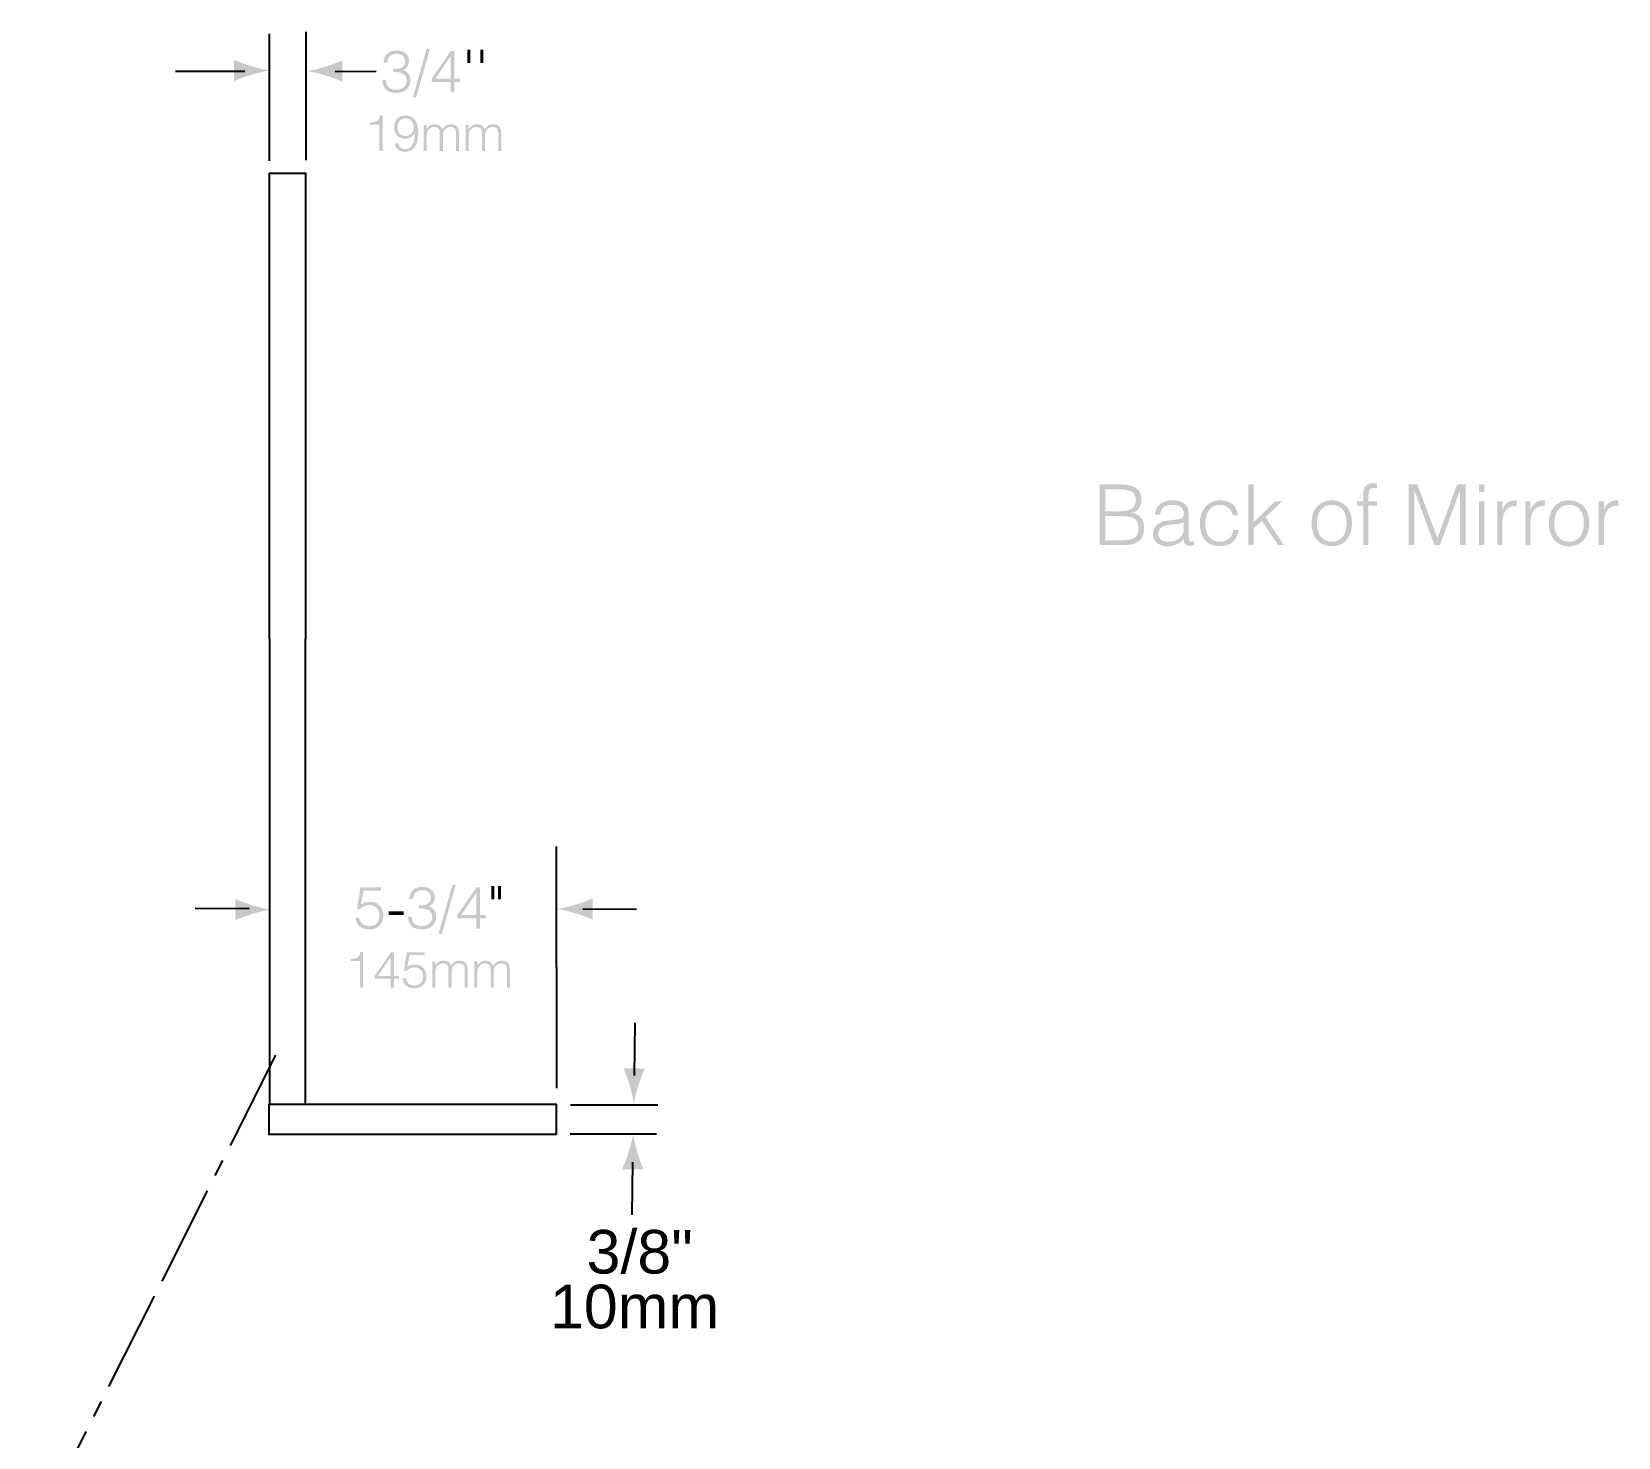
# Model space of a CAD drawing. Extents: x -86 to 126, y -69 to 90.
# Drawn here: x -71.5 to -5.1, y 13.2 to 72 of the extents above; entities that cross this region are included whole.
import ezdxf
from ezdxf.enums import TextEntityAlignment as Align

# ---------------------------------------------------------------- set-up
doc = ezdxf.new("R2010")
doc.units = 0
doc.header["$MEASUREMENT"] = 0
doc.linetypes.add('AI9-LTYPE1', pattern=[11.288889, 4.233333, -0.705556, 0.705556, -0.705556, 4.233333, -0.705556])
for name, color, linetype in [('LINE__ART', 3, 'CONTINUOUS'), ('MODEL_NAME', 3, 'CONTINUOUS'), ('TEXT', 1, 'CONTINUOUS')]:
    doc.layers.add(name, color=color, linetype=linetype)
doc.styles.add('Arial_5', font='arial.ttf', dxfattribs={"height": 5})

# ---------------------------------------------------------------- blocks, each defined once
blk = doc.blocks.new('AI9-BLK42')
at = {"layer": 'LINE__ART', "color": 13}
blk.add_lwpolyline([(6.019, -0.617), (6.019, 0.617), (-6.019, 0.617), (-6.019, -0.617)], close=True, dxfattribs=at)
blk = doc.blocks.new('AI9-BLK19')
at = {"layer": 'TEXT'}
h = blk.add_hatch(color=1, dxfattribs=at)
edge = h.paths.add_edge_path(flags=16)
edge.add_spline(control_points=[(-10.613, -1.065), (-10.613, -1.065), (-10.003, -1.065), (-10.003, -1.065), (-9.474, -1.065), (-9.227, -0.995), (-9.227, -0.554), (-9.227, -0.134), (-9.523, -0.056), (-9.975, -0.056), (-9.975, -0.056), (-10.613, -0.056), (-10.613, -0.056), (-10.613, -0.056), (-10.613, -1.065), (-10.613, -1.065)], knot_values=[0, 0, 0, 0, 1, 1, 1, 2, 2, 2, 3, 3, 3, 4, 4, 4, 5, 5, 5, 5], degree=3, periodic=0)
edge = h.paths.add_edge_path(flags=16)
edge.add_spline(control_points=[(-10.613, 0.148), (-10.613, 0.148), (-10.006, 0.148), (-10.006, 0.148), (-9.506, 0.148), (-9.343, 0.325), (-9.343, 0.632), (-9.343, 0.949), (-9.534, 1.065), (-10.059, 1.065), (-10.059, 1.065), (-10.613, 1.065), (-10.613, 1.065), (-10.613, 1.065), (-10.613, 0.148), (-10.613, 0.148)], knot_values=[0, 0, 0, 0, 1, 1, 1, 2, 2, 2, 3, 3, 3, 4, 4, 4, 5, 5, 5, 5], degree=3, periodic=0)
edge = h.paths.add_edge_path()
edge.add_spline(control_points=[(-10.853, -1.27), (-10.853, -1.27), (-10.853, 1.27), (-10.853, 1.27), (-10.853, 1.27), (-9.936, 1.27), (-9.936, 1.27), (-9.34, 1.27), (-9.103, 1.013), (-9.103, 0.632), (-9.103, 0.279), (-9.305, 0.12), (-9.509, 0.085), (-9.509, 0.085), (-9.509, 0.078), (-9.509, 0.078), (-9.16, 0.025), (-8.987, -0.219), (-8.987, -0.554), (-8.987, -1.083), (-9.333, -1.27), (-9.816, -1.27), (-9.816, -1.27), (-10.853, -1.27), (-10.853, -1.27)], knot_values=[0, 0, 0, 0, 1, 1, 1, 2, 2, 2, 3, 3, 3, 4, 4, 4, 5, 5, 5, 6, 6, 6, 7, 7, 7, 8, 8, 8, 8], degree=3, periodic=0)
h = blk.add_hatch(color=1, dxfattribs=at)
edge = h.paths.add_edge_path()
edge.add_spline(control_points=[(-4.623, -1.27), (-4.623, -1.27), (-4.623, 1.27), (-4.623, 1.27), (-4.623, 1.27), (-4.411, 1.27), (-4.411, 1.27), (-4.411, 1.27), (-4.411, -0.31), (-4.411, -0.31), (-4.411, -0.31), (-3.515, 0.558), (-3.515, 0.558), (-3.515, 0.558), (-3.226, 0.558), (-3.226, 0.558), (-3.226, 0.558), (-3.911, -0.102), (-3.911, -0.102), (-3.911, -0.102), (-3.145, -1.27), (-3.145, -1.27), (-3.145, -1.27), (-3.381, -1.27), (-3.381, -1.27), (-3.381, -1.27), (-4.066, -0.25), (-4.066, -0.25), (-4.066, -0.25), (-4.411, -0.579), (-4.411, -0.579), (-4.411, -0.579), (-4.411, -1.27), (-4.411, -1.27), (-4.411, -1.27), (-4.623, -1.27), (-4.623, -1.27)], knot_values=[0, 0, 0, 0, 1, 1, 1, 2, 2, 2, 3, 3, 3, 4, 4, 4, 5, 5, 5, 6, 6, 6, 7, 7, 7, 8, 8, 8, 9, 9, 9, 10, 10, 10, 11, 11, 11, 12, 12, 12, 12], degree=3, periodic=0)
h = blk.add_hatch(color=1, dxfattribs=at)
edge = h.paths.add_edge_path()
edge.add_spline(control_points=[(-0.086, 0.381), (-0.086, 0.381), (-0.086, 0.558), (-0.086, 0.558), (-0.086, 0.558), (0.185, 0.558), (0.185, 0.558), (0.185, 0.558), (0.185, 0.847), (0.185, 0.847), (0.185, 1.136), (0.291, 1.319), (0.573, 1.319), (0.637, 1.319), (0.693, 1.316), (0.75, 1.305), (0.75, 1.305), (0.75, 1.111), (0.75, 1.111), (0.707, 1.122), (0.661, 1.129), (0.623, 1.129), (0.404, 1.129), (0.397, 0.949), (0.397, 0.783), (0.397, 0.783), (0.397, 0.558), (0.397, 0.558), (0.397, 0.558), (0.75, 0.558), (0.75, 0.558), (0.75, 0.558), (0.75, 0.381), (0.75, 0.381), (0.75, 0.381), (0.397, 0.381), (0.397, 0.381), (0.397, 0.381), (0.397, -1.27), (0.397, -1.27), (0.397, -1.27), (0.185, -1.27), (0.185, -1.27), (0.185, -1.27), (0.185, 0.381), (0.185, 0.381), (0.185, 0.381), (-0.086, 0.381), (-0.086, 0.381)], knot_values=[0, 0, 0, 0, 1, 1, 1, 2, 2, 2, 3, 3, 3, 4, 4, 4, 5, 5, 5, 6, 6, 6, 7, 7, 7, 8, 8, 8, 9, 9, 9, 10, 10, 10, 11, 11, 11, 12, 12, 12, 13, 13, 13, 14, 14, 14, 15, 15, 15, 16, 16, 16, 16], degree=3, periodic=0)
h = blk.add_hatch(color=1, dxfattribs=at)
edge = h.paths.add_edge_path()
edge.add_spline(control_points=[(2.08, -1.27), (2.08, -1.27), (2.08, 1.27), (2.08, 1.27), (2.08, 1.27), (2.447, 1.27), (2.447, 1.27), (2.447, 1.27), (3.279, -0.97), (3.279, -0.97), (3.279, -0.97), (3.286, -0.97), (3.286, -0.97), (3.286, -0.97), (4.105, 1.27), (4.105, 1.27), (4.105, 1.27), (4.468, 1.27), (4.468, 1.27), (4.468, 1.27), (4.468, -1.27), (4.468, -1.27), (4.468, -1.27), (4.228, -1.27), (4.228, -1.27), (4.228, -1.27), (4.228, 0.995), (4.228, 0.995), (4.228, 0.995), (4.221, 0.995), (4.221, 0.995), (4.221, 0.995), (3.388, -1.27), (3.388, -1.27), (3.388, -1.27), (3.163, -1.27), (3.163, -1.27), (3.163, -1.27), (2.327, 0.995), (2.327, 0.995), (2.327, 0.995), (2.32, 0.995), (2.32, 0.995), (2.32, 0.995), (2.32, -1.27), (2.32, -1.27), (2.32, -1.27), (2.08, -1.27), (2.08, -1.27)], knot_values=[0, 0, 0, 0, 1, 1, 1, 2, 2, 2, 3, 3, 3, 4, 4, 4, 5, 5, 5, 6, 6, 6, 7, 7, 7, 8, 8, 8, 9, 9, 9, 10, 10, 10, 11, 11, 11, 12, 12, 12, 13, 13, 13, 14, 14, 14, 15, 15, 15, 16, 16, 16, 16], degree=3, periodic=0)
h = blk.add_hatch(color=1, dxfattribs=at)
edge = h.paths.add_edge_path()
edge.add_spline(control_points=[(5.029, -1.27), (5.029, -1.27), (5.029, 0.558), (5.029, 0.558), (5.029, 0.558), (5.241, 0.558), (5.241, 0.558), (5.241, 0.558), (5.241, -1.27), (5.241, -1.27), (5.241, -1.27), (5.029, -1.27), (5.029, -1.27)], knot_values=[0, 0, 0, 0, 1, 1, 1, 2, 2, 2, 3, 3, 3, 4, 4, 4, 4], degree=3, periodic=0)
edge = h.paths.add_edge_path()
edge.add_spline(control_points=[(5.018, 0.956), (5.018, 0.956), (5.018, 1.27), (5.018, 1.27), (5.018, 1.27), (5.251, 1.27), (5.251, 1.27), (5.251, 1.27), (5.251, 0.956), (5.251, 0.956), (5.251, 0.956), (5.018, 0.956), (5.018, 0.956)], knot_values=[0, 0, 0, 0, 1, 1, 1, 2, 2, 2, 3, 3, 3, 4, 4, 4, 4], degree=3, periodic=0)
h = blk.add_hatch(color=1, dxfattribs=at)
edge = h.paths.add_edge_path(flags=16)
edge.add_spline(control_points=[(-7.336, -0.31), (-7.516, -0.384), (-7.699, -0.399), (-7.883, -0.413), (-8.204, -0.437), (-8.398, -0.554), (-8.398, -0.801), (-8.398, -1.023), (-8.204, -1.129), (-8.003, -1.129), (-7.668, -1.129), (-7.336, -0.967), (-7.336, -0.596), (-7.336, -0.596), (-7.336, -0.31), (-7.336, -0.31)], knot_values=[0, 0, 0, 0, 1, 1, 1, 2, 2, 2, 3, 3, 3, 4, 4, 4, 5, 5, 5, 5], degree=3, periodic=0)
edge = h.paths.add_edge_path()
edge.add_spline(control_points=[(-7.692, -0.205), (-7.615, -0.197), (-7.484, -0.176), (-7.414, -0.145), (-7.343, -0.113), (-7.336, -0.018), (-7.336, 0.046), (-7.336, 0.261), (-7.463, 0.416), (-7.791, 0.416), (-8.084, 0.416), (-8.285, 0.321), (-8.324, 0.004), (-8.324, 0.004), (-8.539, 0.004), (-8.539, 0.004), (-8.507, 0.434), (-8.186, 0.607), (-7.787, 0.607), (-7.417, 0.607), (-7.124, 0.462), (-7.124, 0.039), (-7.124, 0.039), (-7.124, -0.956), (-7.124, -0.956), (-7.124, -1.122), (-7.082, -1.161), (-6.902, -1.097), (-6.902, -1.097), (-6.902, -1.263), (-6.902, -1.263), (-6.934, -1.273), (-7.008, -1.298), (-7.068, -1.298), (-7.103, -1.298), (-7.131, -1.295), (-7.163, -1.288), (-7.304, -1.266), (-7.329, -1.143), (-7.332, -1.016), (-7.509, -1.213), (-7.749, -1.319), (-8.013, -1.319), (-8.334, -1.319), (-8.624, -1.146), (-8.624, -0.794), (-8.624, -0.487), (-8.412, -0.3), (-7.985, -0.243), (-7.985, -0.243), (-7.692, -0.205), (-7.692, -0.205)], knot_values=[0, 0, 0, 0, 1, 1, 1, 2, 2, 2, 3, 3, 3, 4, 4, 4, 5, 5, 5, 6, 6, 6, 7, 7, 7, 8, 8, 8, 9, 9, 9, 10, 10, 10, 11, 11, 11, 12, 12, 12, 13, 13, 13, 14, 14, 14, 15, 15, 15, 16, 16, 16, 17, 17, 17, 17], degree=3, periodic=0)
h = blk.add_hatch(color=1, dxfattribs=at)
edge = h.paths.add_edge_path()
edge.add_spline(control_points=[(-5.276, -0.018), (-5.35, 0.254), (-5.537, 0.416), (-5.819, 0.416), (-6.253, 0.416), (-6.433, 0.021), (-6.433, -0.36), (-6.433, -0.744), (-6.256, -1.129), (-5.819, -1.129), (-5.505, -1.129), (-5.308, -0.942), (-5.258, -0.638), (-5.258, -0.638), (-5.032, -0.638), (-5.032, -0.638), (-5.106, -1.044), (-5.36, -1.319), (-5.819, -1.319), (-6.401, -1.319), (-6.659, -0.9), (-6.659, -0.36), (-6.659, 0.148), (-6.366, 0.607), (-5.819, 0.607), (-5.399, 0.607), (-5.124, 0.406), (-5.061, -0.018), (-5.061, -0.018), (-5.276, -0.018), (-5.276, -0.018)], knot_values=[0, 0, 0, 0, 1, 1, 1, 2, 2, 2, 3, 3, 3, 4, 4, 4, 5, 5, 5, 6, 6, 6, 7, 7, 7, 8, 8, 8, 9, 9, 9, 10, 10, 10, 10], degree=3, periodic=0)
h = blk.add_hatch(color=1, dxfattribs=at)
edge = h.paths.add_edge_path(flags=16)
edge.add_spline(control_points=[(-1.138, 0.416), (-1.582, 0.416), (-1.759, 0.039), (-1.759, -0.356), (-1.759, -0.811), (-1.543, -1.129), (-1.138, -1.129), (-0.693, -1.129), (-0.517, -0.748), (-0.517, -0.356), (-0.52, 0.074), (-0.69, 0.416), (-1.138, 0.416)], knot_values=[0, 0, 0, 0, 1, 1, 1, 2, 2, 2, 3, 3, 3, 4, 4, 4, 4], degree=3, periodic=0)
edge = h.paths.add_edge_path()
edge.add_spline(control_points=[(-1.984, -0.356), (-1.984, 0.176), (-1.702, 0.607), (-1.138, 0.607), (-0.566, 0.607), (-0.291, 0.18), (-0.291, -0.356), (-0.291, -0.935), (-0.626, -1.319), (-1.138, -1.319), (-1.603, -1.312), (-1.984, -0.995), (-1.984, -0.356)], knot_values=[0, 0, 0, 0, 1, 1, 1, 2, 2, 2, 3, 3, 3, 4, 4, 4, 4], degree=3, periodic=0)
h = blk.add_hatch(color=1, dxfattribs=at)
edge = h.paths.add_edge_path()
edge.add_spline(control_points=[(6.002, -1.27), (6.002, -1.27), (5.791, -1.27), (5.791, -1.27), (5.791, -1.27), (5.791, 0.558), (5.791, 0.558), (5.791, 0.558), (6.002, 0.558), (6.002, 0.558), (6.002, 0.558), (6.002, 0.215), (6.002, 0.215), (6.002, 0.215), (6.009, 0.215), (6.009, 0.215), (6.126, 0.508), (6.299, 0.607), (6.606, 0.607), (6.606, 0.607), (6.606, 0.377), (6.606, 0.377), (6.13, 0.388), (6.002, 0.035), (6.002, -0.374), (6.002, -0.374), (6.002, -1.27), (6.002, -1.27)], knot_values=[0, 0, 0, 0, 1, 1, 1, 2, 2, 2, 3, 3, 3, 4, 4, 4, 5, 5, 5, 6, 6, 6, 7, 7, 7, 8, 8, 8, 9, 9, 9, 9], degree=3, periodic=0)
h = blk.add_hatch(color=1, dxfattribs=at)
edge = h.paths.add_edge_path()
edge.add_spline(control_points=[(7.177, -1.27), (7.177, -1.27), (6.965, -1.27), (6.965, -1.27), (6.965, -1.27), (6.965, 0.558), (6.965, 0.558), (6.965, 0.558), (7.177, 0.558), (7.177, 0.558), (7.177, 0.558), (7.177, 0.215), (7.177, 0.215), (7.177, 0.215), (7.184, 0.215), (7.184, 0.215), (7.301, 0.508), (7.473, 0.607), (7.78, 0.607), (7.78, 0.607), (7.78, 0.377), (7.78, 0.377), (7.304, 0.388), (7.177, 0.035), (7.177, -0.374), (7.177, -0.374), (7.177, -1.27), (7.177, -1.27)], knot_values=[0, 0, 0, 0, 1, 1, 1, 2, 2, 2, 3, 3, 3, 4, 4, 4, 5, 5, 5, 6, 6, 6, 7, 7, 7, 8, 8, 8, 9, 9, 9, 9], degree=3, periodic=0)
h = blk.add_hatch(color=1, dxfattribs=at)
edge = h.paths.add_edge_path(flags=16)
edge.add_spline(control_points=[(8.793, 0.416), (8.348, 0.416), (8.172, 0.039), (8.172, -0.356), (8.172, -0.811), (8.387, -1.129), (8.793, -1.129), (9.238, -1.129), (9.414, -0.748), (9.414, -0.356), (9.41, 0.074), (9.241, 0.416), (8.793, 0.416)], knot_values=[0, 0, 0, 0, 1, 1, 1, 2, 2, 2, 3, 3, 3, 4, 4, 4, 4], degree=3, periodic=0)
edge = h.paths.add_edge_path()
edge.add_spline(control_points=[(7.946, -0.356), (7.946, 0.176), (8.228, 0.607), (8.793, 0.607), (9.364, 0.607), (9.64, 0.18), (9.64, -0.356), (9.64, -0.935), (9.305, -1.319), (8.793, -1.319), (8.327, -1.312), (7.946, -0.995), (7.946, -0.356)], knot_values=[0, 0, 0, 0, 1, 1, 1, 2, 2, 2, 3, 3, 3, 4, 4, 4, 4], degree=3, periodic=0)
h = blk.add_hatch(color=1, dxfattribs=at)
edge = h.paths.add_edge_path()
edge.add_spline(control_points=[(10.25, -1.27), (10.25, -1.27), (10.038, -1.27), (10.038, -1.27), (10.038, -1.27), (10.038, 0.558), (10.038, 0.558), (10.038, 0.558), (10.25, 0.558), (10.25, 0.558), (10.25, 0.558), (10.25, 0.215), (10.25, 0.215), (10.25, 0.215), (10.257, 0.215), (10.257, 0.215), (10.373, 0.508), (10.546, 0.607), (10.853, 0.607), (10.853, 0.607), (10.853, 0.377), (10.853, 0.377), (10.377, 0.388), (10.25, 0.035), (10.25, -0.374), (10.25, -0.374), (10.25, -1.27), (10.25, -1.27)], knot_values=[0, 0, 0, 0, 1, 1, 1, 2, 2, 2, 3, 3, 3, 4, 4, 4, 5, 5, 5, 6, 6, 6, 7, 7, 7, 8, 8, 8, 9, 9, 9, 9], degree=3, periodic=0)
blk = doc.blocks.new('AI9-BLK14')
at = {"layer": 'TEXT'}
h = blk.add_hatch(color=1, dxfattribs=at)
edge = h.paths.add_edge_path()
edge.add_spline(control_points=[(-1.027, 0.194), (-1.319, 0.282), (-1.508, 0.363), (-1.742, 0.457), (-1.742, 0.457), (-1.742, -0.433), (-1.742, -0.433), (-1.658, -0.393), (-1.319, -0.258), (-1.027, -0.17), (-0.715, -0.075), (-0.432, -0.011), (-0.248, 0.012), (-0.432, 0.035), (-0.715, 0.1), (-1.027, 0.194)], knot_values=[0, 0, 0, 0, 1, 1, 1, 2, 2, 2, 3, 3, 3, 4, 4, 4, 5, 5, 5, 5], degree=3, periodic=0)
h = blk.add_hatch(color=1, dxfattribs=at)
edge = h.paths.add_edge_path()
edge.add_spline(control_points=[(2.074, -0.194), (2.367, -0.282), (2.556, -0.363), (2.79, -0.457), (2.79, -0.457), (2.79, 0.433), (2.79, 0.433), (2.706, 0.393), (2.367, 0.257), (2.074, 0.17), (1.762, 0.075), (1.48, 0.011), (1.296, -0.012), (1.48, -0.035), (1.762, -0.1), (2.074, -0.194)], knot_values=[0, 0, 0, 0, 1, 1, 1, 2, 2, 2, 3, 3, 3, 4, 4, 4, 5, 5, 5, 5], degree=3, periodic=0)
at = {"layer": 'TEXT', "color": 1}
for p, q in [((-4.197, -0.013), (-1.297, -0.016)), ((2.491, -0.028), (4.197, -0.013))]:
    blk.add_line(p, q, dxfattribs=at)
blk = doc.blocks.new('AI9-BLK13')
at = {"layer": 'TEXT'}
h = blk.add_hatch(color=1, dxfattribs=at)
edge = h.paths.add_edge_path()
edge.add_spline(control_points=[(-1.777, 1.305), (-1.483, 1.303), (-1.278, 1.372), (-1.278, 1.638), (-1.278, 1.853), (-1.448, 1.945), (-1.648, 1.945), (-1.871, 1.945), (-2.021, 1.789), (-2.021, 1.572), (-2.021, 1.572), (-2.179, 1.572), (-2.179, 1.572), (-2.179, 1.727), (-2.128, 1.853), (-2.012, 1.962), (-1.903, 2.061), (-1.76, 2.078), (-1.616, 2.078), (-1.342, 2.078), (-1.12, 1.94), (-1.12, 1.648), (-1.12, 1.468), (-1.199, 1.332), (-1.367, 1.261), (-1.115, 1.182), (-1.058, 0.991), (-1.058, 0.831), (-1.058, 0.544), (-1.261, 0.312), (-1.619, 0.302), (-2.021, 0.302), (-2.202, 0.436), (-2.239, 0.841), (-2.239, 0.841), (-2.08, 0.841), (-2.08, 0.841), (-2.08, 0.577), (-1.905, 0.436), (-1.648, 0.436), (-1.397, 0.436), (-1.206, 0.624), (-1.216, 0.829), (-1.226, 1.11), (-1.471, 1.199), (-1.777, 1.177), (-1.777, 1.177), (-1.777, 1.305), (-1.777, 1.305)], knot_values=[0, 0, 0, 0, 1, 1, 1, 2, 2, 2, 3, 3, 3, 4, 4, 4, 5, 5, 5, 6, 6, 6, 7, 7, 7, 8, 8, 8, 9, 9, 9, 10, 10, 10, 11, 11, 11, 12, 12, 12, 13, 13, 13, 14, 14, 14, 15, 15, 15, 16, 16, 16, 16], degree=3, periodic=0)
h = blk.add_hatch(color=1, dxfattribs=at)
edge = h.paths.add_edge_path()
edge.add_spline(control_points=[(-0.819, 0.115), (-0.819, 0.115), (-0.957, 0.115), (-0.957, 0.115), (-0.957, 0.115), (-0.377, 2.162), (-0.377, 2.162), (-0.377, 2.162), (-0.238, 2.162), (-0.238, 2.162), (-0.238, 2.162), (-0.819, 0.115), (-0.819, 0.115)], knot_values=[0, 0, 0, 0, 1, 1, 1, 2, 2, 2, 3, 3, 3, 4, 4, 4, 4], degree=3, periodic=0)
h = blk.add_hatch(color=1, dxfattribs=at)
edge = h.paths.add_edge_path(flags=16)
edge.add_spline(control_points=[(-0.019, 0.9), (-0.019, 0.9), (0.621, 0.9), (0.621, 0.9), (0.621, 0.9), (0.621, 1.824), (0.621, 1.824), (0.621, 1.824), (-0.019, 0.9), (-0.019, 0.9)], knot_values=[0, 0, 0, 0, 1, 1, 1, 2, 2, 2, 3, 3, 3, 3], degree=3, periodic=0)
edge = h.paths.add_edge_path()
edge.add_spline(control_points=[(0.621, 0.767), (0.621, 0.767), (-0.174, 0.767), (-0.174, 0.767), (-0.174, 0.767), (-0.174, 0.903), (-0.174, 0.903), (-0.174, 0.903), (0.636, 2.061), (0.636, 2.061), (0.636, 2.061), (0.779, 2.061), (0.779, 2.061), (0.779, 2.061), (0.779, 0.9), (0.779, 0.9), (0.779, 0.9), (1.021, 0.9), (1.021, 0.9), (1.021, 0.9), (1.021, 0.767), (1.021, 0.767), (1.021, 0.767), (0.779, 0.767), (0.779, 0.767), (0.779, 0.767), (0.779, 0.337), (0.779, 0.337), (0.779, 0.337), (0.621, 0.337), (0.621, 0.337), (0.621, 0.337), (0.621, 0.767), (0.621, 0.767)], knot_values=[0, 0, 0, 0, 1, 1, 1, 2, 2, 2, 3, 3, 3, 4, 4, 4, 5, 5, 5, 6, 6, 6, 7, 7, 7, 8, 8, 8, 9, 9, 9, 10, 10, 10, 11, 11, 11, 11], degree=3, periodic=0)
h = blk.add_hatch(color=1, dxfattribs=at)
edge = h.paths.add_edge_path()
edge.add_spline(control_points=[(1.32, 2.115), (1.32, 2.115), (1.448, 2.115), (1.448, 2.115), (1.448, 2.115), (1.448, 1.557), (1.448, 1.557), (1.448, 1.557), (1.32, 1.557), (1.32, 1.557), (1.32, 1.557), (1.32, 2.115), (1.32, 2.115)], knot_values=[0, 0, 0, 0, 1, 1, 1, 2, 2, 2, 3, 3, 3, 4, 4, 4, 4], degree=3, periodic=0)
h = blk.add_hatch(color=1, dxfattribs=at)
edge = h.paths.add_edge_path()
edge.add_spline(control_points=[(1.868, 2.115), (1.868, 2.115), (1.996, 2.115), (1.996, 2.115), (1.996, 2.115), (1.996, 1.557), (1.996, 1.557), (1.996, 1.557), (1.868, 1.557), (1.868, 1.557), (1.868, 1.557), (1.868, 2.115), (1.868, 2.115)], knot_values=[0, 0, 0, 0, 1, 1, 1, 2, 2, 2, 3, 3, 3, 4, 4, 4, 4], degree=3, periodic=0)
h = blk.add_hatch(color=1, dxfattribs=at)
edge = h.paths.add_edge_path()
edge.add_spline(control_points=[(-2.359, -1.023), (-2.359, -1.023), (-2.744, -1.023), (-2.744, -1.023), (-2.744, -1.023), (-2.744, -0.934), (-2.744, -0.934), (-2.518, -0.919), (-2.376, -0.896), (-2.332, -0.64), (-2.332, -0.64), (-2.223, -0.64), (-2.223, -0.64), (-2.223, -0.64), (-2.223, -2.132), (-2.223, -2.132), (-2.223, -2.132), (-2.359, -2.132), (-2.359, -2.132), (-2.359, -2.132), (-2.359, -1.023), (-2.359, -1.023)], knot_values=[0, 0, 0, 0, 1, 1, 1, 2, 2, 2, 3, 3, 3, 4, 4, 4, 5, 5, 5, 6, 6, 6, 7, 7, 7, 7], degree=3, periodic=0)
h = blk.add_hatch(color=1, dxfattribs=at)
edge = h.paths.add_edge_path(flags=16)
edge.add_spline(control_points=[(-1.599, -1.138), (-1.599, -1.364), (-1.472, -1.499), (-1.254, -1.499), (-1.042, -1.499), (-0.92, -1.33), (-0.92, -1.129), (-0.92, -0.909), (-1.045, -0.759), (-1.254, -0.754), (-1.483, -0.759), (-1.599, -0.905), (-1.599, -1.138)], knot_values=[0, 0, 0, 0, 1, 1, 1, 2, 2, 2, 3, 3, 3, 4, 4, 4, 4], degree=3, periodic=0)
edge = h.paths.add_edge_path()
edge.add_spline(control_points=[(-1.572, -1.804), (-1.54, -1.963), (-1.447, -2.048), (-1.282, -2.048), (-0.928, -2.048), (-0.88, -1.654), (-0.867, -1.385), (-0.867, -1.385), (-0.871, -1.381), (-0.871, -1.381), (-0.962, -1.531), (-1.096, -1.614), (-1.273, -1.614), (-1.553, -1.614), (-1.735, -1.423), (-1.735, -1.133), (-1.735, -0.852), (-1.58, -0.64), (-1.254, -0.64), (-0.852, -0.64), (-0.731, -0.977), (-0.731, -1.394), (-0.731, -1.899), (-0.96, -2.162), (-1.275, -2.162), (-1.508, -2.162), (-1.686, -2.048), (-1.709, -1.804), (-1.709, -1.804), (-1.572, -1.804), (-1.572, -1.804)], knot_values=[0, 0, 0, 0, 1, 1, 1, 2, 2, 2, 3, 3, 3, 4, 4, 4, 5, 5, 5, 6, 6, 6, 7, 7, 7, 8, 8, 8, 9, 9, 9, 10, 10, 10, 10], degree=3, periodic=0)
h = blk.add_hatch(color=1, dxfattribs=at)
edge = h.paths.add_edge_path()
edge.add_spline(control_points=[(-0.382, -2.132), (-0.382, -2.132), (-0.509, -2.132), (-0.509, -2.132), (-0.509, -2.132), (-0.509, -1.036), (-0.509, -1.036), (-0.509, -1.036), (-0.382, -1.036), (-0.382, -1.036), (-0.382, -1.036), (-0.382, -1.201), (-0.382, -1.201), (-0.382, -1.201), (-0.378, -1.201), (-0.378, -1.201), (-0.312, -1.076), (-0.181, -1.006), (-0.039, -1.006), (0.164, -1.006), (0.236, -1.102), (0.282, -1.218), (0.355, -1.076), (0.484, -1.006), (0.64, -1.006), (0.939, -1.006), (0.981, -1.22), (0.981, -1.44), (0.981, -1.44), (0.981, -2.132), (0.981, -2.132), (0.981, -2.132), (0.854, -2.132), (0.854, -2.132), (0.854, -2.132), (0.854, -1.375), (0.854, -1.375), (0.854, -1.218), (0.799, -1.121), (0.619, -1.121), (0.526, -1.121), (0.435, -1.161), (0.371, -1.245), (0.317, -1.317), (0.299, -1.451), (0.299, -1.542), (0.299, -1.542), (0.299, -2.132), (0.299, -2.132), (0.299, -2.132), (0.173, -2.132), (0.173, -2.132), (0.173, -2.132), (0.173, -1.375), (0.173, -1.375), (0.173, -1.218), (0.117, -1.121), (-0.062, -1.121), (-0.156, -1.121), (-0.247, -1.161), (-0.31, -1.245), (-0.365, -1.317), (-0.382, -1.451), (-0.382, -1.542), (-0.382, -1.542), (-0.382, -2.132), (-0.382, -2.132)], knot_values=[0, 0, 0, 0, 1, 1, 1, 2, 2, 2, 3, 3, 3, 4, 4, 4, 5, 5, 5, 6, 6, 6, 7, 7, 7, 8, 8, 8, 9, 9, 9, 10, 10, 10, 11, 11, 11, 12, 12, 12, 13, 13, 13, 14, 14, 14, 15, 15, 15, 16, 16, 16, 17, 17, 17, 18, 18, 18, 19, 19, 19, 20, 20, 20, 21, 21, 21, 22, 22, 22, 22], degree=3, periodic=0)
h = blk.add_hatch(color=1, dxfattribs=at)
edge = h.paths.add_edge_path()
edge.add_spline(control_points=[(1.381, -2.132), (1.381, -2.132), (1.254, -2.132), (1.254, -2.132), (1.254, -2.132), (1.254, -1.036), (1.254, -1.036), (1.254, -1.036), (1.381, -1.036), (1.381, -1.036), (1.381, -1.036), (1.381, -1.201), (1.381, -1.201), (1.381, -1.201), (1.385, -1.201), (1.385, -1.201), (1.451, -1.076), (1.582, -1.006), (1.724, -1.006), (1.927, -1.006), (1.999, -1.102), (2.046, -1.218), (2.118, -1.076), (2.247, -1.006), (2.403, -1.006), (2.702, -1.006), (2.744, -1.22), (2.744, -1.44), (2.744, -1.44), (2.744, -2.132), (2.744, -2.132), (2.744, -2.132), (2.617, -2.132), (2.617, -2.132), (2.617, -2.132), (2.617, -1.375), (2.617, -1.375), (2.617, -1.218), (2.562, -1.121), (2.382, -1.121), (2.289, -1.121), (2.198, -1.161), (2.135, -1.245), (2.079, -1.317), (2.063, -1.451), (2.063, -1.542), (2.063, -1.542), (2.063, -2.132), (2.063, -2.132), (2.063, -2.132), (1.936, -2.132), (1.936, -2.132), (1.936, -2.132), (1.936, -1.375), (1.936, -1.375), (1.936, -1.218), (1.881, -1.121), (1.701, -1.121), (1.607, -1.121), (1.517, -1.161), (1.453, -1.245), (1.398, -1.317), (1.381, -1.451), (1.381, -1.542), (1.381, -1.542), (1.381, -2.132), (1.381, -2.132)], knot_values=[0, 0, 0, 0, 1, 1, 1, 2, 2, 2, 3, 3, 3, 4, 4, 4, 5, 5, 5, 6, 6, 6, 7, 7, 7, 8, 8, 8, 9, 9, 9, 10, 10, 10, 11, 11, 11, 12, 12, 12, 13, 13, 13, 14, 14, 14, 15, 15, 15, 16, 16, 16, 17, 17, 17, 18, 18, 18, 19, 19, 19, 20, 20, 20, 21, 21, 21, 22, 22, 22, 22], degree=3, periodic=0)
blk = doc.blocks.new('AI9-BLK4')
at = {"layer": 'TEXT'}
h = blk.add_hatch(color=1, dxfattribs=at)
edge = h.paths.add_edge_path()
edge.add_spline(control_points=[(-2.971, 0.789), (-2.939, 0.554), (-2.768, 0.436), (-2.541, 0.436), (-2.282, 0.436), (-2.124, 0.633), (-2.124, 0.88), (-2.124, 1.14), (-2.292, 1.322), (-2.556, 1.322), (-2.712, 1.322), (-2.838, 1.268), (-2.934, 1.142), (-2.934, 1.142), (-3.065, 1.159), (-3.065, 1.159), (-3.065, 1.159), (-2.924, 2.061), (-2.924, 2.061), (-2.924, 2.061), (-2.06, 2.061), (-2.06, 2.061), (-2.06, 2.061), (-2.06, 1.927), (-2.06, 1.927), (-2.06, 1.927), (-2.791, 1.927), (-2.791, 1.927), (-2.791, 1.927), (-2.899, 1.342), (-2.899, 1.342), (-2.764, 1.431), (-2.674, 1.456), (-2.517, 1.456), (-2.198, 1.456), (-1.966, 1.239), (-1.966, 0.88), (-1.966, 0.515), (-2.23, 0.302), (-2.517, 0.302), (-2.845, 0.302), (-3.102, 0.428), (-3.129, 0.789), (-3.129, 0.789), (-2.971, 0.789), (-2.971, 0.789)], knot_values=[0, 0, 0, 0, 1, 1, 1, 2, 2, 2, 3, 3, 3, 4, 4, 4, 5, 5, 5, 6, 6, 6, 7, 7, 7, 8, 8, 8, 9, 9, 9, 10, 10, 10, 11, 11, 11, 12, 12, 12, 13, 13, 13, 14, 14, 14, 15, 15, 15, 15], degree=3, periodic=0)
h = blk.add_hatch(color=1, dxfattribs=at)
edge = h.paths.add_edge_path()
edge.add_spline(control_points=[(-0.474, 1.305), (-0.181, 1.303), (0.024, 1.372), (0.024, 1.638), (0.024, 1.853), (-0.146, 1.945), (-0.346, 1.945), (-0.568, 1.945), (-0.719, 1.789), (-0.719, 1.572), (-0.719, 1.572), (-0.877, 1.572), (-0.877, 1.572), (-0.877, 1.727), (-0.825, 1.853), (-0.709, 1.962), (-0.6, 2.061), (-0.457, 2.078), (-0.314, 2.078), (-0.04, 2.078), (0.183, 1.94), (0.183, 1.648), (0.183, 1.468), (0.103, 1.332), (-0.064, 1.261), (0.187, 1.182), (0.244, 0.991), (0.244, 0.831), (0.244, 0.544), (0.042, 0.312), (-0.316, 0.302), (-0.719, 0.302), (-0.899, 0.436), (-0.936, 0.841), (-0.936, 0.841), (-0.778, 0.841), (-0.778, 0.841), (-0.778, 0.577), (-0.603, 0.436), (-0.346, 0.436), (-0.094, 0.436), (0.096, 0.624), (0.086, 0.829), (0.076, 1.11), (-0.168, 1.199), (-0.474, 1.177), (-0.474, 1.177), (-0.474, 1.305), (-0.474, 1.305)], knot_values=[0, 0, 0, 0, 1, 1, 1, 2, 2, 2, 3, 3, 3, 4, 4, 4, 5, 5, 5, 6, 6, 6, 7, 7, 7, 8, 8, 8, 9, 9, 9, 10, 10, 10, 11, 11, 11, 12, 12, 12, 13, 13, 13, 14, 14, 14, 15, 15, 15, 16, 16, 16, 16], degree=3, periodic=0)
h = blk.add_hatch(color=1, dxfattribs=at)
edge = h.paths.add_edge_path()
edge.add_spline(control_points=[(0.484, 0.115), (0.484, 0.115), (0.346, 0.115), (0.346, 0.115), (0.346, 0.115), (0.926, 2.162), (0.926, 2.162), (0.926, 2.162), (1.064, 2.162), (1.064, 2.162), (1.064, 2.162), (0.484, 0.115), (0.484, 0.115)], knot_values=[0, 0, 0, 0, 1, 1, 1, 2, 2, 2, 3, 3, 3, 4, 4, 4, 4], degree=3, periodic=0)
h = blk.add_hatch(color=1, dxfattribs=at)
edge = h.paths.add_edge_path(flags=16)
edge.add_spline(control_points=[(1.284, 0.9), (1.284, 0.9), (1.923, 0.9), (1.923, 0.9), (1.923, 0.9), (1.923, 1.824), (1.923, 1.824), (1.923, 1.824), (1.284, 0.9), (1.284, 0.9)], knot_values=[0, 0, 0, 0, 1, 1, 1, 2, 2, 2, 3, 3, 3, 3], degree=3, periodic=0)
edge = h.paths.add_edge_path()
edge.add_spline(control_points=[(1.923, 0.767), (1.923, 0.767), (1.128, 0.767), (1.128, 0.767), (1.128, 0.767), (1.128, 0.903), (1.128, 0.903), (1.128, 0.903), (1.938, 2.061), (1.938, 2.061), (1.938, 2.061), (2.082, 2.061), (2.082, 2.061), (2.082, 2.061), (2.082, 0.9), (2.082, 0.9), (2.082, 0.9), (2.323, 0.9), (2.323, 0.9), (2.323, 0.9), (2.323, 0.767), (2.323, 0.767), (2.323, 0.767), (2.082, 0.767), (2.082, 0.767), (2.082, 0.767), (2.082, 0.337), (2.082, 0.337), (2.082, 0.337), (1.923, 0.337), (1.923, 0.337), (1.923, 0.337), (1.923, 0.767), (1.923, 0.767)], knot_values=[0, 0, 0, 0, 1, 1, 1, 2, 2, 2, 3, 3, 3, 4, 4, 4, 5, 5, 5, 6, 6, 6, 7, 7, 7, 8, 8, 8, 9, 9, 9, 10, 10, 10, 11, 11, 11, 11], degree=3, periodic=0)
h = blk.add_hatch(color=1, dxfattribs=at)
edge = h.paths.add_edge_path()
edge.add_spline(control_points=[(2.827, 2.115), (2.827, 2.115), (2.956, 2.115), (2.956, 2.115), (2.956, 2.115), (2.956, 1.557), (2.956, 1.557), (2.956, 1.557), (2.827, 1.557), (2.827, 1.557), (2.827, 1.557), (2.827, 2.115), (2.827, 2.115)], knot_values=[0, 0, 0, 0, 1, 1, 1, 2, 2, 2, 3, 3, 3, 4, 4, 4, 4], degree=3, periodic=0)
edge = h.paths.add_edge_path()
edge.add_spline(control_points=[(2.553, 2.115), (2.553, 2.115), (2.682, 2.115), (2.682, 2.115), (2.682, 2.115), (2.682, 1.557), (2.682, 1.557), (2.682, 1.557), (2.553, 1.557), (2.553, 1.557), (2.553, 1.557), (2.553, 2.115), (2.553, 2.115)], knot_values=[0, 0, 0, 0, 1, 1, 1, 2, 2, 2, 3, 3, 3, 4, 4, 4, 4], degree=3, periodic=0)
h = blk.add_hatch(color=1, dxfattribs=at)
edge = h.paths.add_edge_path()
edge.add_spline(control_points=[(-1.119, 1.056), (-1.119, 1.056), (-1.119, 0.903), (-1.119, 0.903), (-1.119, 0.903), (-1.744, 0.903), (-1.744, 0.903), (-1.744, 0.903), (-1.744, 1.056), (-1.744, 1.056), (-1.744, 1.056), (-1.119, 1.056), (-1.119, 1.056)], knot_values=[0, 0, 0, 0, 1, 1, 1, 2, 2, 2, 3, 3, 3, 4, 4, 4, 4], degree=3, periodic=0)
h = blk.add_hatch(color=1, dxfattribs=at)
edge = h.paths.add_edge_path()
edge.add_spline(control_points=[(-2.948, -1.023), (-2.948, -1.023), (-3.333, -1.023), (-3.333, -1.023), (-3.333, -1.023), (-3.333, -0.934), (-3.333, -0.934), (-3.106, -0.919), (-2.965, -0.896), (-2.92, -0.64), (-2.92, -0.64), (-2.812, -0.64), (-2.812, -0.64), (-2.812, -0.64), (-2.812, -2.132), (-2.812, -2.132), (-2.812, -2.132), (-2.948, -2.132), (-2.948, -2.132), (-2.948, -2.132), (-2.948, -1.023), (-2.948, -1.023)], knot_values=[0, 0, 0, 0, 1, 1, 1, 2, 2, 2, 3, 3, 3, 4, 4, 4, 5, 5, 5, 6, 6, 6, 7, 7, 7, 7], degree=3, periodic=0)
h = blk.add_hatch(color=1, dxfattribs=at)
edge = h.paths.add_edge_path(flags=16)
edge.add_spline(control_points=[(-2.2, -1.65), (-2.2, -1.65), (-1.652, -1.65), (-1.652, -1.65), (-1.652, -1.65), (-1.652, -0.858), (-1.652, -0.858), (-1.652, -0.858), (-2.2, -1.65), (-2.2, -1.65)], knot_values=[0, 0, 0, 0, 1, 1, 1, 2, 2, 2, 3, 3, 3, 3], degree=3, periodic=0)
edge = h.paths.add_edge_path()
edge.add_spline(control_points=[(-1.652, -1.764), (-1.652, -1.764), (-2.334, -1.764), (-2.334, -1.764), (-2.334, -1.764), (-2.334, -1.648), (-2.334, -1.648), (-2.334, -1.648), (-1.64, -0.655), (-1.64, -0.655), (-1.64, -0.655), (-1.517, -0.655), (-1.517, -0.655), (-1.517, -0.655), (-1.517, -1.65), (-1.517, -1.65), (-1.517, -1.65), (-1.309, -1.65), (-1.309, -1.65), (-1.309, -1.65), (-1.309, -1.764), (-1.309, -1.764), (-1.309, -1.764), (-1.517, -1.764), (-1.517, -1.764), (-1.517, -1.764), (-1.517, -2.132), (-1.517, -2.132), (-1.517, -2.132), (-1.652, -2.132), (-1.652, -2.132), (-1.652, -2.132), (-1.652, -1.764), (-1.652, -1.764)], knot_values=[0, 0, 0, 0, 1, 1, 1, 2, 2, 2, 3, 3, 3, 4, 4, 4, 5, 5, 5, 6, 6, 6, 7, 7, 7, 8, 8, 8, 9, 9, 9, 10, 10, 10, 11, 11, 11, 11], degree=3, periodic=0)
h = blk.add_hatch(color=1, dxfattribs=at)
edge = h.paths.add_edge_path()
edge.add_spline(control_points=[(-1.024, -1.745), (-0.996, -1.946), (-0.85, -2.048), (-0.655, -2.048), (-0.433, -2.048), (-0.297, -1.878), (-0.297, -1.667), (-0.297, -1.444), (-0.441, -1.288), (-0.668, -1.288), (-0.801, -1.288), (-0.909, -1.334), (-0.991, -1.442), (-0.991, -1.442), (-1.104, -1.427), (-1.104, -1.427), (-1.104, -1.427), (-0.983, -0.655), (-0.983, -0.655), (-0.983, -0.655), (-0.242, -0.655), (-0.242, -0.655), (-0.242, -0.655), (-0.242, -0.769), (-0.242, -0.769), (-0.242, -0.769), (-0.869, -0.769), (-0.869, -0.769), (-0.869, -0.769), (-0.962, -1.271), (-0.962, -1.271), (-0.846, -1.195), (-0.769, -1.173), (-0.634, -1.173), (-0.361, -1.173), (-0.162, -1.36), (-0.162, -1.667), (-0.162, -1.98), (-0.388, -2.162), (-0.634, -2.162), (-0.915, -2.162), (-1.136, -2.054), (-1.159, -1.745), (-1.159, -1.745), (-1.024, -1.745), (-1.024, -1.745)], knot_values=[0, 0, 0, 0, 1, 1, 1, 2, 2, 2, 3, 3, 3, 4, 4, 4, 5, 5, 5, 6, 6, 6, 7, 7, 7, 8, 8, 8, 9, 9, 9, 10, 10, 10, 11, 11, 11, 12, 12, 12, 13, 13, 13, 14, 14, 14, 15, 15, 15, 15], degree=3, periodic=0)
h = blk.add_hatch(color=1, dxfattribs=at)
edge = h.paths.add_edge_path()
edge.add_spline(control_points=[(0.206, -2.132), (0.206, -2.132), (0.079, -2.132), (0.079, -2.132), (0.079, -2.132), (0.079, -1.036), (0.079, -1.036), (0.079, -1.036), (0.206, -1.036), (0.206, -1.036), (0.206, -1.036), (0.206, -1.201), (0.206, -1.201), (0.206, -1.201), (0.21, -1.201), (0.21, -1.201), (0.276, -1.076), (0.408, -1.006), (0.549, -1.006), (0.752, -1.006), (0.824, -1.102), (0.871, -1.218), (0.943, -1.076), (1.072, -1.006), (1.229, -1.006), (1.527, -1.006), (1.57, -1.22), (1.57, -1.44), (1.57, -1.44), (1.57, -2.132), (1.57, -2.132), (1.57, -2.132), (1.442, -2.132), (1.442, -2.132), (1.442, -2.132), (1.442, -1.375), (1.442, -1.375), (1.442, -1.218), (1.387, -1.121), (1.208, -1.121), (1.114, -1.121), (1.024, -1.161), (0.96, -1.245), (0.905, -1.317), (0.888, -1.451), (0.888, -1.542), (0.888, -1.542), (0.888, -2.132), (0.888, -2.132), (0.888, -2.132), (0.761, -2.132), (0.761, -2.132), (0.761, -2.132), (0.761, -1.375), (0.761, -1.375), (0.761, -1.218), (0.706, -1.121), (0.526, -1.121), (0.433, -1.121), (0.342, -1.161), (0.278, -1.245), (0.223, -1.317), (0.206, -1.451), (0.206, -1.542), (0.206, -1.542), (0.206, -2.132), (0.206, -2.132)], knot_values=[0, 0, 0, 0, 1, 1, 1, 2, 2, 2, 3, 3, 3, 4, 4, 4, 5, 5, 5, 6, 6, 6, 7, 7, 7, 8, 8, 8, 9, 9, 9, 10, 10, 10, 11, 11, 11, 12, 12, 12, 13, 13, 13, 14, 14, 14, 15, 15, 15, 16, 16, 16, 17, 17, 17, 18, 18, 18, 19, 19, 19, 20, 20, 20, 21, 21, 21, 22, 22, 22, 22], degree=3, periodic=0)
h = blk.add_hatch(color=1, dxfattribs=at)
edge = h.paths.add_edge_path()
edge.add_spline(control_points=[(1.97, -2.132), (1.97, -2.132), (1.842, -2.132), (1.842, -2.132), (1.842, -2.132), (1.842, -1.036), (1.842, -1.036), (1.842, -1.036), (1.97, -1.036), (1.97, -1.036), (1.97, -1.036), (1.97, -1.201), (1.97, -1.201), (1.97, -1.201), (1.974, -1.201), (1.974, -1.201), (2.039, -1.076), (2.171, -1.006), (2.312, -1.006), (2.516, -1.006), (2.588, -1.102), (2.634, -1.218), (2.706, -1.076), (2.835, -1.006), (2.992, -1.006), (3.29, -1.006), (3.333, -1.22), (3.333, -1.44), (3.333, -1.44), (3.333, -2.132), (3.333, -2.132), (3.333, -2.132), (3.206, -2.132), (3.206, -2.132), (3.206, -2.132), (3.206, -1.375), (3.206, -1.375), (3.206, -1.218), (3.151, -1.121), (2.971, -1.121), (2.878, -1.121), (2.787, -1.161), (2.723, -1.245), (2.668, -1.317), (2.651, -1.451), (2.651, -1.542), (2.651, -1.542), (2.651, -2.132), (2.651, -2.132), (2.651, -2.132), (2.524, -2.132), (2.524, -2.132), (2.524, -2.132), (2.524, -1.375), (2.524, -1.375), (2.524, -1.218), (2.469, -1.121), (2.289, -1.121), (2.196, -1.121), (2.105, -1.161), (2.042, -1.245), (1.986, -1.317), (1.97, -1.451), (1.97, -1.542), (1.97, -1.542), (1.97, -2.132), (1.97, -2.132)], knot_values=[0, 0, 0, 0, 1, 1, 1, 2, 2, 2, 3, 3, 3, 4, 4, 4, 5, 5, 5, 6, 6, 6, 7, 7, 7, 8, 8, 8, 9, 9, 9, 10, 10, 10, 11, 11, 11, 12, 12, 12, 13, 13, 13, 14, 14, 14, 15, 15, 15, 16, 16, 16, 17, 17, 17, 18, 18, 18, 19, 19, 19, 20, 20, 20, 21, 21, 21, 22, 22, 22, 22], degree=3, periodic=0)
blk = doc.blocks.new('AI9-BLK3')
at = {"layer": 'TEXT'}
h = blk.add_hatch(color=1, dxfattribs=at)
edge = h.paths.add_edge_path()
edge.add_spline(control_points=[(-0.032, 0.182), (-0.323, 0.27), (-0.513, 0.351), (-0.747, 0.445), (-0.747, 0.445), (-0.747, -0.445), (-0.747, -0.445), (-0.663, -0.405), (-0.323, -0.27), (-0.032, -0.182), (0.28, -0.088), (0.563, -0.023), (0.747, 0), (0.563, 0.023), (0.28, 0.087), (-0.032, 0.182)], knot_values=[0, 0, 0, 0, 1, 1, 1, 2, 2, 2, 3, 3, 3, 4, 4, 4, 5, 5, 5, 5], degree=3, periodic=0)
blk = doc.blocks.new('AI9-BLK2')
at = {"layer": 'TEXT'}
h = blk.add_hatch(color=1, dxfattribs=at)
edge = h.paths.add_edge_path()
edge.add_spline(control_points=[(-0.889, 0.182), (-0.598, 0.27), (-0.408, 0.351), (-0.174, 0.445), (-0.174, 0.445), (-0.174, -0.445), (-0.174, -0.445), (-0.258, -0.405), (-0.598, -0.27), (-0.889, -0.182), (-1.201, -0.088), (-1.484, -0.023), (-1.668, 0), (-1.484, 0.023), (-1.201, 0.088), (-0.889, 0.182)], knot_values=[0, 0, 0, 0, 1, 1, 1, 2, 2, 2, 3, 3, 3, 4, 4, 4, 5, 5, 5, 5], degree=3, periodic=0)
at = {"layer": 'TEXT', "color": 1}
blk.add_line((1.667, -0.025), (-0.582, -0.011), dxfattribs=at)
blk = doc.blocks.new('AI9-BLK32')
at = {"layer": 'TEXT'}
h = blk.add_hatch(color=1, dxfattribs=at)
edge = h.paths.add_edge_path()
edge.add_spline(control_points=[(-0.922, 0.182), (-0.63, 0.27), (-0.44, 0.351), (-0.206, 0.445), (-0.206, 0.445), (-0.206, -0.445), (-0.206, -0.445), (-0.29, -0.405), (-0.63, -0.27), (-0.922, -0.182), (-1.234, -0.087), (-1.516, -0.023), (-1.7, 0), (-1.516, 0.023), (-1.234, 0.087), (-0.922, 0.182)], knot_values=[0, 0, 0, 0, 1, 1, 1, 2, 2, 2, 3, 3, 3, 4, 4, 4, 5, 5, 5, 5], degree=3, periodic=0)
at = {"layer": 'TEXT', "color": 1}
blk.add_line((1.7, 0.001), (-0.505, 0.001), dxfattribs=at)

msp = doc.modelspace()

# ---------------------------------------------------------------- linework, layer by layer
at = {"layer": 'LINE__ART', "color": 13}
msp.add_lwpolyline([(-60.057, 27.12), (-60.043, 66.08), (-61.572, 66.08), (-61.556, 27.12)], dxfattribs=at)
at = {"layer": 'MODEL_NAME', "color": 1}
for p, q in [((-48.965, 27.11), (-45.31, 27.11)), ((-48.983, 25.889), (-45.359, 25.889))]:
    msp.add_line(p, q, dxfattribs=at)
at = {"layer": 'TEXT', "color": 1}
for p, q in [((-61.572, 71.93), (-61.572, 66.609)), ((-60.043, 72.019), (-60.043, 66.639)), ((-49.562, 37.924), (-49.556, 27.809)), ((-62.416, 35.315), (-64.666, 35.329))]:
    msp.add_line(p, q, dxfattribs=at)
at = {"layer": 'TEXT', "color": 1, "linetype": 'AI9-LTYPE1'}
msp.add_line((-61.309, 29.184), (-71.512, 8.93), dxfattribs=at)

# ---------------------------------------------------------------- block references
at = {"layer": 'LINE__ART', "color": 7}
msp.add_blockref('AI9-BLK42', (-55.573, 26.503), dxfattribs=at)
at = {"layer": 'MODEL_NAME', "color": 1}
for p, rotation in [((-46.295, 28.836), 89.30082206563522), ((-46.36, 24.203), 269.3008220656353)]:
    msp.add_blockref('AI9-BLK32', p, dxfattribs=dict(at, rotation=rotation))
at = {"layer": 'TEXT', "color": 1}
for name, p in [('AI9-BLK13', (-54.605, 69.153)), ('AI9-BLK4', (-54.831, 34.147))]:
    msp.add_blockref(name, p, dxfattribs=at)
at = {"layer": 'TEXT', "color": 7}
for name, p in [('AI9-BLK14', (-61.3, 70.386)), ('AI9-BLK3', (-62.246, 35.277)), ('AI9-BLK2', (-47.863, 35.304))]:
    msp.add_blockref(name, p, dxfattribs=at)
at = {"layer": 'TEXT', "color": 1, "linetype": 'AI9-LTYPE1'}
msp.add_blockref('AI9-BLK19', (-15.964, 51.801), dxfattribs=at)

# ---------------------------------------------------------------- texts
at = {"layer": 'TEXT', "linetype": 'Continuous', "style": 'Arial_5'}
for s, p in [('3/8"', (-46.067, 20.994)), ('10mm', (-46.281, 18.667))]:
    msp.add_text(s, height=1.8252, dxfattribs=at).set_placement(p, align=Align.MIDDLE)

doc.saveas('drawing.dxf')
